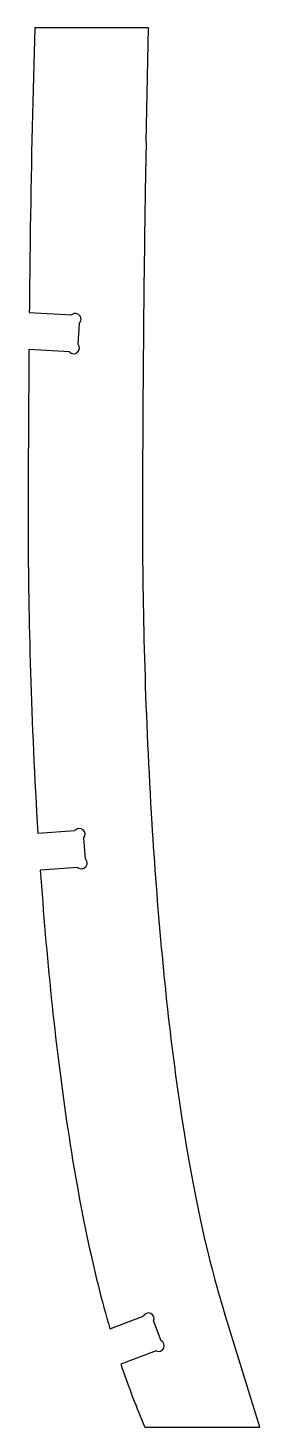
# Model space of a CAD drawing. Header units: millimetres. Extents: x -564 to -448, y -461 to 240.
import ezdxf

# ---------------------------------------------------------------- set-up
doc = ezdxf.new("R2010")
doc.units = ezdxf.units.MM
doc.layers.get('0').update_dxf_attribs({"linetype": 'CONTINUOUS'})

msp = doc.modelspace()

# ---------------------------------------------------------------- linework, layer by layer
for p, q in [((-504.06, 240.09), (-560.85, 240.09)), ((-505.25, 182.94), (-504.06, 240.09)), ((-563.66, 97.44), (-542.57, 96.3)), ((-538.75, 92.04), (-539.32, 81.63)), ((-543.57, 77.82), (-563.82, 78.92)), ((-559.37, -163.43), (-540.82, -162.08)), ((-536.5, -165.82), (-535.74, -176.22)), ((-539.48, -180.54), (-558.15, -181.9)), ((-523.39, -411.78), (-506.7, -405.54)), ((-448.37, -461.01), (-466.11, -403.86)), ((-501.5, -407.91), (-497.85, -417.68)), ((-500.22, -422.88), (-517.9, -429.48)), ((-505.92, -461.01), (-448.37, -461.01))]:
    msp.add_line(p, q)
for centre, start, end in [((-540.66, 94.17), -48.10879, 131.89121), ((-541.44, 79.72), -138.10879, 41.89121), ((-538.66, -163.95), -40.85803, 139.14197), ((-537.61, -178.38), -130.85803, 49.14197), ((-504.1, -406.72), -24.51198, 155.48802), ((-499.03, -420.28), -114.51198, 65.48802)]:
    msp.add_arc(centre, 2.86, start, end)
for points, knots in [([(-560.85, 240.09), (-562, 207.69), (-562.67, 173.54), (-563.35, 125.8), (-563.52, 111.42), (-563.66, 97.44)], [-34.23774, -34.23774, -34.23774, -34.23774, -31.61434, -31.61434, -30.507971, -30.507971, -30.507971, -30.507971]), ([(-505.25, 182.94), (-505.55, 168.4), (-505.8, 153.74), (-506, 139.15), (-506.8, 82.87), (-507.05, 22.72), (-507.12, -0.58), (-507.13, -4.15), (-507.13, -7.72), (-507.12, -11.3), (-507.03, -52.95), (-505.71, -104.96), (-502.41, -158.53), (-499.87, -199.92), (-496.14, -242.28), (-490.98, -281.4), (-490.17, -287.53), (-489.33, -293.58), (-488.45, -299.53), (-482.83, -337.7), (-476.38, -367.86), (-469.64, -391.88), (-468.47, -396.06), (-467.29, -400.05), (-466.11, -403.86)], [-32.76125, -32.76125, -32.76125, -32.76125, -31.61434, -31.61434, -31.61434, -27.185321, -27.185321, -27.185321, -26.492244, -26.492244, -26.492244, -18.41099, -18.41099, -18.41099, -12.167579, -12.167579, -12.167579, -11.189874, -11.189874, -11.189874, -4.920049, -4.920049, -4.920049, -3.831289, -3.831289, -3.831289, -3.831289]), ([(-563.82, 78.92), (-564.11, 44.48), (-564.23, 14.53), (-564.28, -4.08), (-564.28, -7.75), (-564.18, -54.53), (-562.81, -108.04), (-559.37, -163.43)], [-30.011085, -30.011085, -30.011085, -30.011085, -27.185321, -27.185321, -26.492244, -26.492244, -18.343174, -18.343174, -18.343174, -18.343174]), ([(-558.15, -181.9), (-555.16, -224.61), (-550.89, -267.88), (-538.75, -350.21), (-531.42, -384.09), (-523.39, -411.78)], [-17.440121, -17.440121, -17.440121, -17.440121, -11.189874, -11.189874, -4.56853, -4.56853, -4.56853, -4.56853])]:
    msp.add_open_spline(points, degree=3, knots=knots)
msp.add_open_spline([(-517.9, -429.48), (-514.02, -441.15), (-510.02, -451.58), (-505.92, -461.01)], degree=3)

doc.saveas('drawing.dxf')
